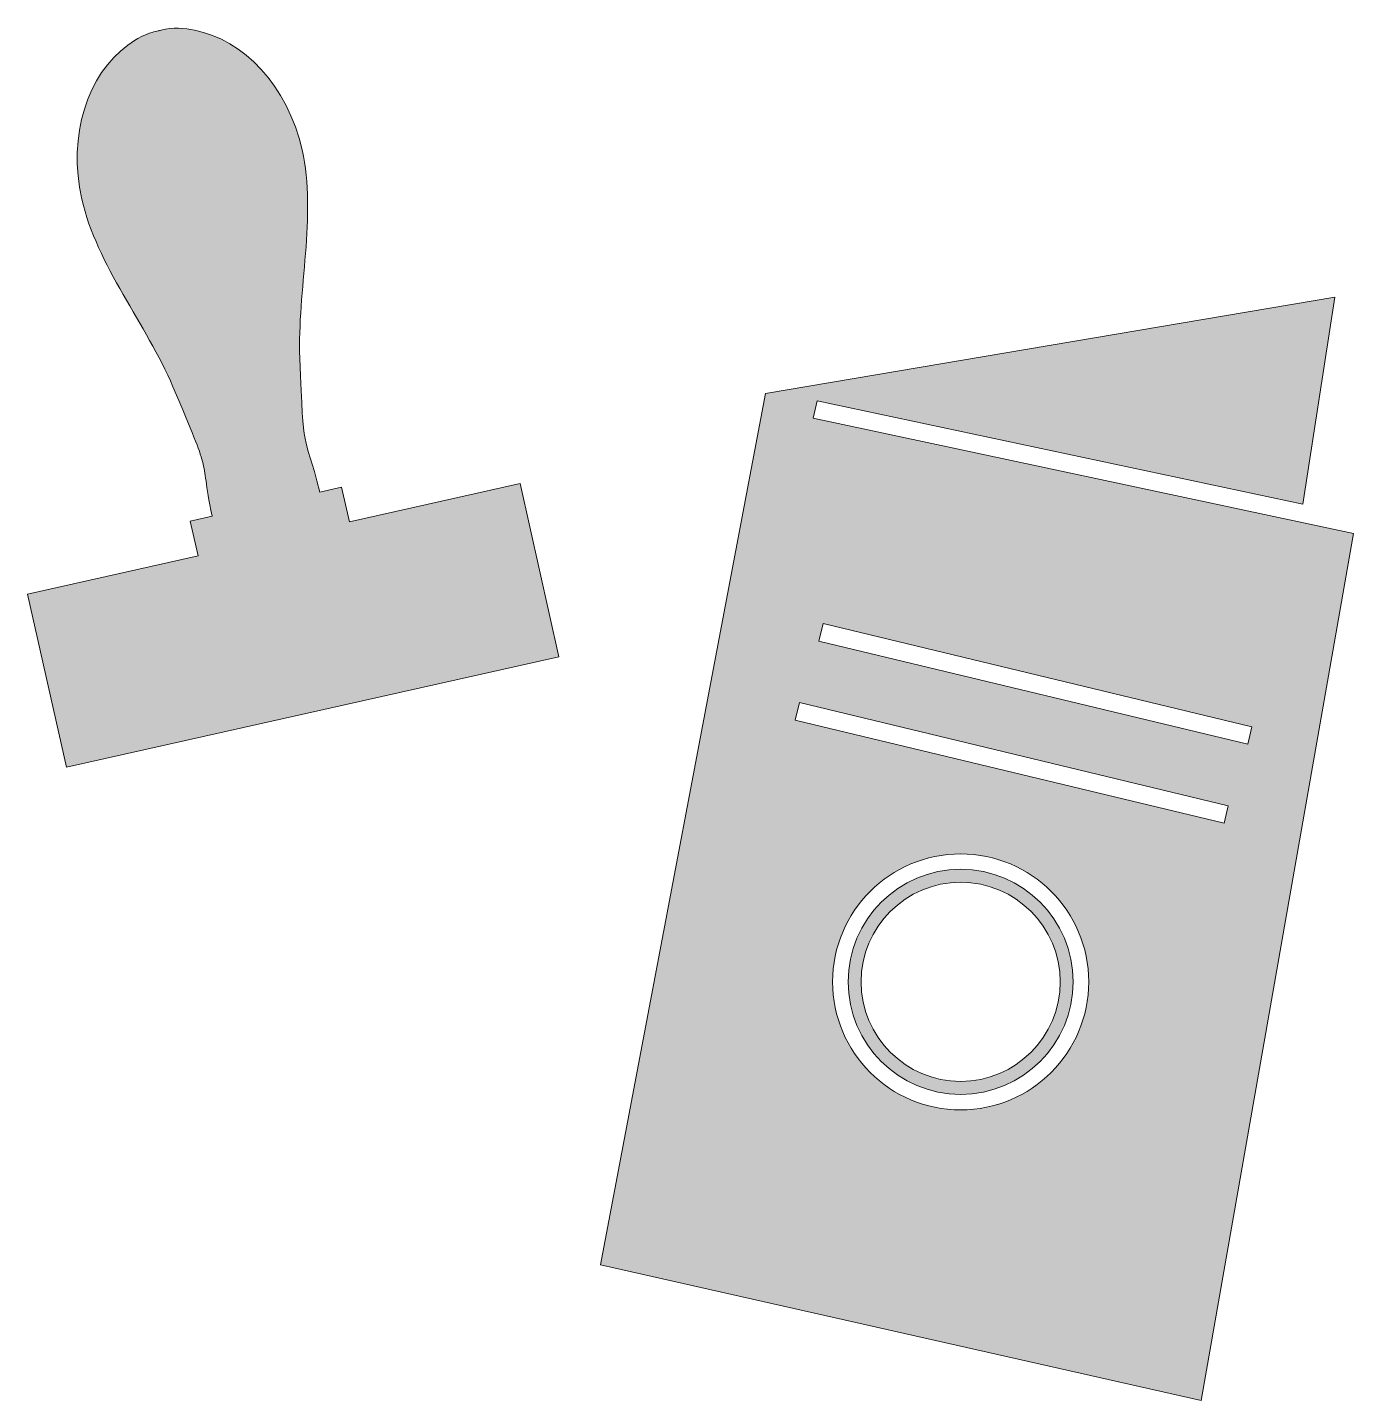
# Model space of a CAD drawing. Header units: inches. Extents: x 0 to 98, y 0 to 102.
import ezdxf

# ---------------------------------------------------------------- set-up
doc = ezdxf.new("R2010")
doc.units = ezdxf.units.IN
doc.header["$MEASUREMENT"] = 0
doc.layers.add('Layer 1', color=7, linetype='Continuous')

msp = doc.modelspace()

# ---------------------------------------------------------------- hatches: boundary and pattern name
at = {"layer": 'Layer 1', "true_color": 0x21bbb5}
h = msp.add_hatch(color=132, dxfattribs=at)
h.dxf.hatch_style = 2
edge = h.paths.add_edge_path()
edge.add_spline(control_points=[(2.88, 46.89), (2.88, 46.89), (39.34, 55.07), (39.34, 55.07), (39.34, 55.07), (36.46, 67.89), (36.46, 67.89), (36.46, 67.89), (23.83, 65.05), (23.83, 65.05), (23.83, 65.05), (23.25, 67.62), (23.25, 67.62), (23.25, 67.62), (21.64, 67.26), (21.64, 67.26), (20.41, 72.12), (20.46, 69.66), (20.16, 77.17), (19.97, 82.17), (21.42, 87.71), (20.33, 92.6), (19.26, 97.32), (15.98, 100.79), (12.37, 101.45), (11.61, 101.64), (10.79, 101.66), (9.89, 101.46), (9.85, 101.45), (9.82, 101.43), (9.78, 101.43), (9.75, 101.42), (9.71, 101.42), (9.68, 101.41), (8.78, 101.2), (8.04, 100.84), (7.43, 100.34), (4.45, 98.2), (2.96, 93.66), (4.03, 88.94), (5.12, 84.06), (8.81, 79.66), (10.77, 75.06), (13.71, 68.14), (12.7, 70.39), (13.66, 65.47), (13.66, 65.47), (12.05, 65.11), (12.05, 65.11), (12.05, 65.11), (12.63, 62.54), (12.63, 62.54), (12.63, 62.54), (0, 59.7), (0, 59.7), (0, 59.7), (2.88, 46.89), (2.88, 46.89)], knot_values=[0, 0, 0, 0, 1, 1, 1, 2, 2, 2, 3, 3, 3, 4, 4, 4, 5, 5, 5, 6, 6, 6, 7, 7, 7, 8, 8, 8, 9, 9, 9, 10, 10, 10, 11, 11, 11, 12, 12, 12, 13, 13, 13, 14, 14, 14, 15, 15, 15, 16, 16, 16, 17, 17, 17, 18, 18, 18, 19, 19, 19, 19], degree=3, periodic=1)
h = msp.add_hatch(color=132, dxfattribs=at)
h.dxf.hatch_style = 2
h.paths.add_polyline_path([(58.17, 72.73), (58.45, 74.02), (94.4, 66.36), (96.77, 81.7), (54.64, 74.55), (42.42, 10.05), (86.88, 0), (98.16, 64.2)])
h.paths.add_polyline_path([(58.89, 57.52), (90.64, 49.87), (90.33, 48.59), (58.58, 56.23)])
h.paths.add_polyline_path([(88.89, 44.03), (88.58, 42.74), (56.83, 50.38), (57.14, 51.67)])
edge = h.paths.add_edge_path()
edge.add_spline(control_points=[(78.56, 31), (78.56, 25.76), (74.31, 21.52), (69.08, 21.52), (63.85, 21.52), (59.6, 25.76), (59.6, 31), (59.6, 36.23), (63.85, 40.47), (69.08, 40.47), (74.31, 40.47), (78.56, 36.23), (78.56, 31)], knot_values=[0, 0, 0, 0, 1, 1, 1, 2, 2, 2, 3, 3, 3, 4, 4, 4, 4], degree=3, periodic=1)
h = msp.add_hatch(color=132, dxfattribs=at)
h.dxf.hatch_style = 2
edge = h.paths.add_edge_path()
edge.add_spline(control_points=[(60.75, 31), (60.75, 26.4), (64.48, 22.67), (69.08, 22.67), (73.68, 22.67), (77.41, 26.4), (77.41, 31), (77.41, 35.6), (73.68, 39.33), (69.08, 39.33), (64.48, 39.33), (60.75, 35.6), (60.75, 31)], knot_values=[0, 0, 0, 0, 1, 1, 1, 2, 2, 2, 3, 3, 3, 4, 4, 4, 4], degree=3, periodic=1)
edge = h.paths.add_edge_path()
edge.add_spline(control_points=[(69.08, 38.37), (73.15, 38.37), (76.45, 35.07), (76.45, 31), (76.45, 26.93), (73.15, 23.63), (69.08, 23.63), (65.01, 23.63), (61.71, 26.93), (61.71, 31), (61.71, 35.07), (65.01, 38.37), (69.08, 38.37)], knot_values=[0, 0, 0, 0, 1, 1, 1, 2, 2, 2, 3, 3, 3, 4, 4, 4, 4], degree=3, periodic=1)

# ---------------------------------------------------------------- linework, layer by layer
at = {"layer": 'Layer 1', "lineweight": 0}
for points in [[(58.17, 72.73), (58.45, 74.02), (94.4, 66.36), (96.77, 81.7), (54.64, 74.55), (42.42, 10.05), (86.88, 0), (98.16, 64.2), (58.17, 72.73)], [(58.89, 57.52), (90.64, 49.87), (90.33, 48.59), (58.58, 56.23), (58.89, 57.52)], [(88.89, 44.03), (88.58, 42.74), (56.83, 50.38), (57.14, 51.67), (88.89, 44.03)]]:
    msp.add_lwpolyline(points, dxfattribs=at)
for points, knots in [([(2.88, 46.89), (2.88, 46.89), (39.34, 55.07), (39.34, 55.07), (39.34, 55.07), (36.46, 67.89), (36.46, 67.89), (36.46, 67.89), (23.83, 65.05), (23.83, 65.05), (23.83, 65.05), (23.25, 67.62), (23.25, 67.62), (23.25, 67.62), (21.64, 67.26), (21.64, 67.26), (20.41, 72.12), (20.46, 69.66), (20.16, 77.17), (19.97, 82.17), (21.42, 87.71), (20.33, 92.6), (19.26, 97.32), (15.98, 100.79), (12.37, 101.45), (11.61, 101.64), (10.79, 101.66), (9.89, 101.46), (9.85, 101.45), (9.82, 101.43), (9.78, 101.43), (9.75, 101.42), (9.71, 101.42), (9.68, 101.41), (8.78, 101.2), (8.04, 100.84), (7.43, 100.34), (4.45, 98.2), (2.96, 93.66), (4.03, 88.94), (5.12, 84.06), (8.81, 79.66), (10.77, 75.06), (13.71, 68.14), (12.7, 70.39), (13.66, 65.47), (13.66, 65.47), (12.05, 65.11), (12.05, 65.11), (12.05, 65.11), (12.63, 62.54), (12.63, 62.54), (12.63, 62.54), (0, 59.7), (0, 59.7), (0, 59.7), (2.88, 46.89), (2.88, 46.89)], [0, 0, 0, 0, 1, 1, 1, 2, 2, 2, 3, 3, 3, 4, 4, 4, 5, 5, 5, 6, 6, 6, 7, 7, 7, 8, 8, 8, 9, 9, 9, 10, 10, 10, 11, 11, 11, 12, 12, 12, 13, 13, 13, 14, 14, 14, 15, 15, 15, 16, 16, 16, 17, 17, 17, 18, 18, 18, 19, 19, 19, 19]), ([(78.56, 31), (78.56, 25.76), (74.31, 21.52), (69.08, 21.52), (63.85, 21.52), (59.6, 25.76), (59.6, 31), (59.6, 36.23), (63.85, 40.47), (69.08, 40.47), (74.31, 40.47), (78.56, 36.23), (78.56, 31)], [0, 0, 0, 0, 1, 1, 1, 2, 2, 2, 3, 3, 3, 4, 4, 4, 4]), ([(60.75, 31), (60.75, 26.4), (64.48, 22.67), (69.08, 22.67), (73.68, 22.67), (77.41, 26.4), (77.41, 31), (77.41, 35.6), (73.68, 39.33), (69.08, 39.33), (64.48, 39.33), (60.75, 35.6), (60.75, 31)], [0, 0, 0, 0, 1, 1, 1, 2, 2, 2, 3, 3, 3, 4, 4, 4, 4]), ([(69.08, 38.37), (73.15, 38.37), (76.45, 35.07), (76.45, 31), (76.45, 26.93), (73.15, 23.63), (69.08, 23.63), (65.01, 23.63), (61.71, 26.93), (61.71, 31), (61.71, 35.07), (65.01, 38.37), (69.08, 38.37)], [0, 0, 0, 0, 1, 1, 1, 2, 2, 2, 3, 3, 3, 4, 4, 4, 4])]:
    msp.add_open_spline(points, degree=3, knots=knots, dxfattribs=at)

doc.saveas('drawing.dxf')
